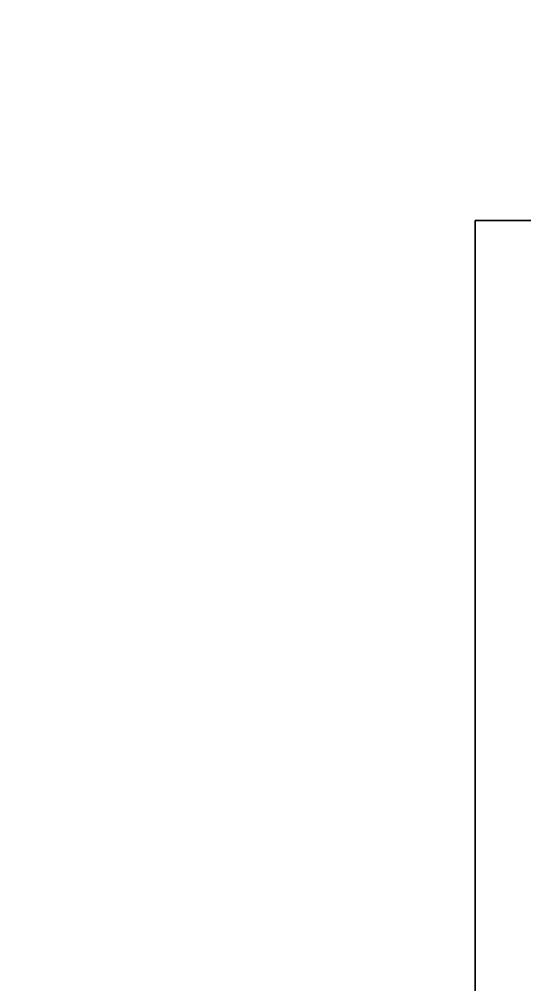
# Model space of a CAD drawing. Extents: x 0 to 5507, y -6518 to 0.
# Drawn here: x 739.84 to 756.65, y -3304.43 to -3272.31 of the extents above; entities that cross this region are included whole.
import ezdxf

# ---------------------------------------------------------------- set-up
doc = ezdxf.new("R2010")
doc.units = 0
doc.layers.add('LAYER0', color=7, linetype='CONTINUOUS')
doc.layers.add('LAYER662', color=254, linetype='CONTINUOUS')

msp = doc.modelspace()

# ---------------------------------------------------------------- linework, layer by layer
at = {"layer": 'LAYER0', "invisible_edges": 1}
for points in [[(5507, 0), (0, -6518), (0, 0), (5507, 0)], [(5507, -6518, 5), (0, 0, 5), (0, -6518, 5), (5507, -6518, 5)], [(0, 0, 5), (5507, -6518, 5), (5507, 0, 5), (0, 0, 5)], [(0, -6518), (5507, 0), (5507, -6518), (0, -6518)]]:
    msp.add_3dface(points, dxfattribs=at)
at = {"layer": 'LAYER662', "invisible_edges": 1}
for points in [[(773, -3849, 115), (755, -3279, 115), (773, -3279, 115), (773, -3849, 115)], [(755, -3279, 115), (773, -3849, 115), (755, -3849, 115), (755, -3279, 115)], [(755, -3279, 115), (773, -3279, 895), (773, -3279, 115), (755, -3279, 115)], [(773, -3279, 895), (755, -3279, 115), (755, -3279, 895), (773, -3279, 895)], [(755, -3849, 895), (773, -3279, 895), (755, -3279, 895), (755, -3849, 895)], [(773, -3279, 895), (755, -3849, 895), (773, -3849, 895), (773, -3279, 895)], [(755, -3279, 115), (755, -3849, 895), (755, -3279, 895), (755, -3279, 115)], [(755, -3849, 895), (755, -3279, 115), (755, -3849, 115), (755, -3849, 895)]]:
    msp.add_3dface(points, dxfattribs=at)

doc.saveas('drawing.dxf')
